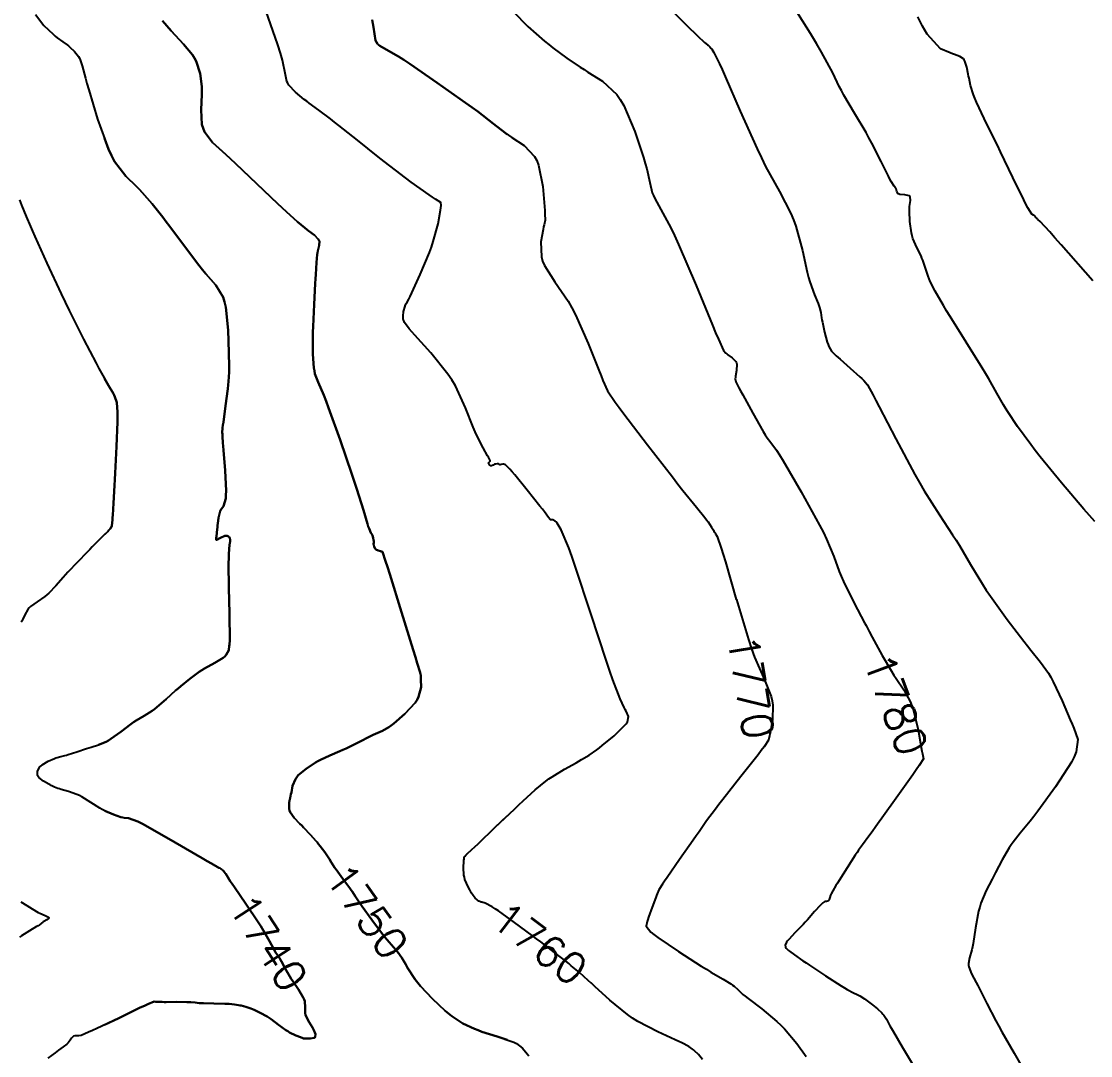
# Model space of a CAD drawing. Header units: metres. Extents: x 837477 to 838477, y 1189014 to 1191014.
# Drawn here: x 837814.6 to 837947.4, y 1189636.1 to 1189764.5 of the extents above; entities that cross this region are included whole.
import ezdxf

# ---------------------------------------------------------------- set-up
doc = ezdxf.new("R2010")
doc.units = ezdxf.units.M
doc.header["$LTSCALE"] = 0.3
doc.layers.add('COTAS 10', color=1, linetype='Continuous')
doc.styles.get("Standard").update_dxf_attribs({"font": 'simplex.shx'})

msp = doc.modelspace()

# ---------------------------------------------------------------- linework, layer by layer
at = {"layer": 'COTAS 10'}
for points, elevation in [([(837947.928, 1189702.378), (837947.265, 1189703.122), (837946.571, 1189703.914), (837943.801, 1189707.177), (837941.149, 1189710.429), (837940.53, 1189711.214), (837939.96, 1189711.95), (837938.319, 1189714.191), (837937.127, 1189715.99), (837936.841, 1189716.446), (837936.574, 1189716.885), (837935.77, 1189718.319), (837934.772, 1189720.091), (837934.383, 1189720.742), (837933.944, 1189721.464), (837931.953, 1189724.651), (837929.956, 1189727.835), (837929.514, 1189728.555), (837929.12, 1189729.205), (837928.095, 1189730.967), (837927.475, 1189732.204), (837927.335, 1189732.522), (837927.21, 1189732.83), (837926.874, 1189733.857), (837926.562, 1189734.829), (837926.453, 1189735.103), (837926.332, 1189735.38), (837925.813, 1189736.395), (837925.323, 1189737.515), (837925.222, 1189737.858), (837925.136, 1189738.214), (837924.946, 1189739.62), (837924.901, 1189740.933), (837924.906, 1189741.231), (837924.917, 1189741.501), (837925.019, 1189742.239), (837925, 1189742.681), (837924.935, 1189742.764), (837924.845, 1189742.831), (837924.304, 1189742.928), (837923.721, 1189742.988), (837923.604, 1189743.031), (837923.507, 1189743.084), (837923.315, 1189743.37), (837923.226, 1189743.691), (837923.194, 1189743.766), (837923.157, 1189743.835), (837922.996, 1189744.034), (837922.636, 1189744.602), (837922.474, 1189744.902), (837922.285, 1189745.265), (837921.38, 1189747.095), (837920.218, 1189749.371), (837919.868, 1189750.015), (837919.505, 1189750.665), (837918.09, 1189753.065), (837916.762, 1189755.32), (837916.453, 1189755.879), (837916.17, 1189756.409), (837915.362, 1189758.09), (837913.986, 1189760.651), (837913.345, 1189761.737), (837912.591, 1189762.986), (837908.932, 1189768.858)], 1800), ([(837874.923, 1189709.225), (837874.712, 1189709.428), (837874.486, 1189709.494), (837874.429, 1189709.501), (837874.374, 1189709.504), (837874.197, 1189709.477), (837874.061, 1189709.442), (837874.032, 1189709.44), (837874.008, 1189709.441), (837873.953, 1189709.475), (837873.892, 1189709.52), (837873.864, 1189709.529), (837873.831, 1189709.536), (837873.672, 1189709.551), (837873.479, 1189709.528), (837873.426, 1189709.512), (837873.372, 1189709.492), (837873.176, 1189709.385), (837872.989, 1189709.311), (837872.94, 1189709.311), (837872.893, 1189709.321), (837872.733, 1189709.43), (837872.635, 1189709.586), (837872.627, 1189709.624), (837872.626, 1189709.66), (837872.693, 1189709.773), (837872.786, 1189709.861), (837872.803, 1189709.882), (837872.816, 1189709.9), (837872.828, 1189709.954), (837872.683, 1189710.22), (837872.596, 1189710.373), (837872.489, 1189710.559), (837871.933, 1189711.519), (837871.183, 1189713.005), (837870.953, 1189713.524), (837870.713, 1189714.089), (837869.77, 1189716.515), (837868.492, 1189719.222), (837868.042, 1189719.964), (837867.55, 1189720.703), (837865.427, 1189723.343), (837863.469, 1189725.509), (837863.082, 1189725.949), (837862.761, 1189726.32), (837862.162, 1189727.083), (837862.038, 1189727.41), (837862.016, 1189727.506), (837862.001, 1189727.604), (837861.993, 1189727.978), (837862.042, 1189728.369), (837862.063, 1189728.478), (837862.087, 1189728.587), (837862.198, 1189728.984), (837862.312, 1189729.298), (837862.337, 1189729.355), (837862.359, 1189729.4), (837862.416, 1189729.452), (837862.703, 1189729.986), (837862.87, 1189730.334), (837863.076, 1189730.769), (837864.135, 1189733.064), (837865.269, 1189735.77), (837865.522, 1189736.466), (837865.747, 1189737.137), (837866.341, 1189739.365), (837866.646, 1189741.033), (837866.691, 1189741.351), (837866.718, 1189741.607), (837866.669, 1189742.011), (837866.011, 1189742.396), (837865.654, 1189742.64), (837865.22, 1189742.943), (837863.023, 1189744.532), (837860.357, 1189746.529), (837859.629, 1189747.09), (837858.905, 1189747.653), (837856.325, 1189749.717), (837854.036, 1189751.558), (837853.496, 1189751.982), (837852.996, 1189752.369), (837851.528, 1189753.457), (837850.353, 1189754.313), (837850.039, 1189754.554), (837849.729, 1189754.797), (837848.648, 1189755.686), (837847.818, 1189756.564), (837847.666, 1189756.799), (837847.549, 1189757.031), (837847.406, 1189757.837), (837847.034, 1189759.664), (837846.771, 1189760.538), (837846.439, 1189761.573), (837844.663, 1189766.64)], 1760), ([(837874.923, 1189653.274), (837873.843, 1189654.044), (837873.422, 1189654.325), (837873.058, 1189654.558), (837872.206, 1189655.004), (837871.784, 1189655.128), (837871.691, 1189655.159), (837871.608, 1189655.188), (837871.392, 1189655.281), (837871.234, 1189655.385), (837871.188, 1189655.421), (837871.14, 1189655.461), (837870.955, 1189655.631), (837870.702, 1189655.964), (837870.611, 1189656.107), (837870.51, 1189656.271), (837870.29, 1189656.66), (837870.07, 1189657.047), (837869.679, 1189657.971), (837869.609, 1189658.23), (837869.556, 1189658.489), (837869.505, 1189659.434), (837869.553, 1189660.209), (837869.563, 1189660.36), (837869.572, 1189660.485), (837869.59, 1189660.709), (837869.619, 1189660.769), (837869.634, 1189660.791), (837869.652, 1189660.814), (837869.743, 1189660.917), (837869.847, 1189661.022), (837869.873, 1189661.046), (837869.897, 1189661.07), (837869.976, 1189661.138), (837870.553, 1189661.68), (837870.891, 1189662.001), (837871.307, 1189662.397), (837873.455, 1189664.444), (837875.832, 1189666.698), (837876.391, 1189667.223), (837876.909, 1189667.706), (837878.422, 1189669.096), (837879.731, 1189670.163), (837880.119, 1189670.443), (837880.518, 1189670.716), (837882.054, 1189671.645), (837883.501, 1189672.452), (837883.845, 1189672.648), (837884.164, 1189672.832), (837885.109, 1189673.396), (837886.06, 1189674.061), (837886.383, 1189674.307), (837886.731, 1189674.582), (837888.2, 1189675.799), (837889.471, 1189677.016), (837889.694, 1189677.29), (837889.861, 1189677.536), (837889.999, 1189678.199), (837889.703, 1189678.829), (837889.598, 1189679.055), (837889.481, 1189679.303), (837888.975, 1189680.387), (837888.067, 1189682.759), (837887.698, 1189683.82), (837887.278, 1189685.056), (837885.336, 1189690.978), (837883.388, 1189696.867), (837882.964, 1189698.082), (837882.59, 1189699.116), (837881.655, 1189701.348), (837881.122, 1189702.182), (837881.002, 1189702.335), (837880.892, 1189702.454), (837880.595, 1189702.6), (837880.38, 1189702.596), (837880.323, 1189702.621), (837880.267, 1189702.657), (837880.076, 1189702.877), (837879.558, 1189703.577), (837879.296, 1189703.914), (837878.984, 1189704.314), (837877.43, 1189706.279), (837875.866, 1189708.204), (837875.546, 1189708.58), (837875.276, 1189708.887), (837874.712, 1189709.428), (837874.486, 1189709.494), (837874.429, 1189709.501), (837874.374, 1189709.504), (837874.197, 1189709.477), (837874.061, 1189709.442), (837874.032, 1189709.44), (837874.008, 1189709.441), (837873.953, 1189709.475), (837873.892, 1189709.52), (837873.864, 1189709.529), (837873.831, 1189709.536), (837873.672, 1189709.551), (837873.479, 1189709.528), (837873.426, 1189709.512), (837873.372, 1189709.492), (837873.176, 1189709.385), (837872.989, 1189709.311), (837872.94, 1189709.311), (837872.893, 1189709.321), (837872.733, 1189709.43), (837872.635, 1189709.586), (837872.627, 1189709.624), (837872.626, 1189709.66), (837872.693, 1189709.773), (837872.786, 1189709.861), (837872.803, 1189709.882), (837872.816, 1189709.9), (837872.828, 1189709.954), (837872.683, 1189710.22), (837872.596, 1189710.373), (837872.489, 1189710.559), (837871.933, 1189711.519), (837871.183, 1189713.005), (837870.953, 1189713.524), (837870.713, 1189714.089), (837869.77, 1189716.515), (837868.492, 1189719.222), (837868.042, 1189719.964), (837867.55, 1189720.703), (837865.427, 1189723.343), (837863.469, 1189725.509), (837863.082, 1189725.949), (837862.761, 1189726.32), (837862.162, 1189727.083), (837862.038, 1189727.41), (837862.016, 1189727.506), (837862.001, 1189727.604), (837861.993, 1189727.978), (837862.042, 1189728.369), (837862.063, 1189728.478), (837862.087, 1189728.587), (837862.198, 1189728.984), (837862.312, 1189729.298), (837862.337, 1189729.355), (837862.359, 1189729.4), (837862.416, 1189729.452), (837862.703, 1189729.986), (837862.87, 1189730.334), (837863.076, 1189730.769), (837864.135, 1189733.064), (837865.269, 1189735.77), (837865.522, 1189736.466), (837865.747, 1189737.137), (837866.341, 1189739.365), (837866.646, 1189741.033), (837866.691, 1189741.351), (837866.718, 1189741.607), (837866.669, 1189742.011), (837866.011, 1189742.396), (837865.654, 1189742.64), (837865.22, 1189742.943), (837863.023, 1189744.532), (837860.357, 1189746.529), (837859.629, 1189747.09), (837858.905, 1189747.653), (837856.325, 1189749.717), (837854.036, 1189751.558), (837853.496, 1189751.982), (837852.996, 1189752.369), (837851.528, 1189753.457), (837850.353, 1189754.313), (837850.039, 1189754.554), (837849.729, 1189754.797), (837848.648, 1189755.686), (837847.818, 1189756.564), (837847.666, 1189756.799), (837847.549, 1189757.031), (837847.406, 1189757.837), (837847.034, 1189759.664), (837846.771, 1189760.538), (837846.439, 1189761.573), (837844.663, 1189766.64)], 1760), ([(837816.347, 1189765.341), (837817.373, 1189763.974), (837818.529, 1189762.89), (837818.795, 1189762.655), (837819.038, 1189762.448), (837819.724, 1189761.932), (837820.271, 1189761.549), (837820.428, 1189761.425), (837820.586, 1189761.294), (837821.173, 1189760.754), (837821.687, 1189760.117), (837821.799, 1189759.924), (837821.897, 1189759.724), (837822.141, 1189758.943), (837822.53, 1189757.43), (837822.72, 1189756.768), (837822.946, 1189756.001), (837824.06, 1189752.355), (837825.414, 1189748.629), (837825.791, 1189747.812), (837826.169, 1189747.088), (837827.545, 1189745.249), (837828.888, 1189743.977), (837829.245, 1189743.61), (837829.597, 1189743.237), (837830.814, 1189741.838), (837832.147, 1189740.155), (837832.571, 1189739.602), (837833.018, 1189739.013), (837834.833, 1189736.572), (837836.632, 1189734.198), (837837.069, 1189733.651), (837837.48, 1189733.152), (837838.746, 1189731.746), (837839.647, 1189730.223), (837839.828, 1189729.65), (837839.979, 1189729.011), (837840.276, 1189726.155), (837840.357, 1189723.355), (837840.372, 1189722.751), (837840.383, 1189722.22), (837840.394, 1189720.922), (837840.319, 1189719.786), (837840.275, 1189719.357), (837840.222, 1189718.879), (837839.945, 1189716.741), (837839.675, 1189714.735), (837839.625, 1189714.34), (837839.586, 1189714.015), (837839.536, 1189713.421), (837839.552, 1189713.264), (837839.556, 1189713.215), (837839.558, 1189713.163), (837839.564, 1189712.953), (837839.615, 1189712.169), (837839.646, 1189711.755), (837839.685, 1189711.256), (837839.886, 1189708.742), (837840.011, 1189706.194), (837840, 1189705.673), (837839.971, 1189705.233), (837839.703, 1189704.311), (837839.366, 1189703.845), (837839.293, 1189703.693), (837839.229, 1189703.531), (837839.071, 1189702.859), (837838.977, 1189702.131), (837838.953, 1189701.933), (837838.93, 1189701.736), (837838.857, 1189701.036), (837838.803, 1189700.48), (837838.792, 1189700.374), (837838.784, 1189700.288), (837838.77, 1189700.148), (837838.771, 1189700.139), (837838.771, 1189700.136), (837838.772, 1189700.132), (837838.777, 1189700.116), (837838.791, 1189700.105), (837838.797, 1189700.104), (837838.805, 1189700.104), (837838.842, 1189700.115), (837838.958, 1189700.172), (837839.015, 1189700.201), (837839.082, 1189700.235), (837839.418, 1189700.409), (837839.78, 1189700.569), (837839.864, 1189700.595), (837839.942, 1189700.613), (837840.168, 1189700.613), (837840.328, 1189700.539), (837840.365, 1189700.511), (837840.398, 1189700.48), (837840.489, 1189700.339), (837840.521, 1189700.113), (837840.517, 1189700.027), (837840.507, 1189699.931), (837840.425, 1189699.503), (837840.344, 1189698.376), (837840.335, 1189697.839), (837840.332, 1189697.206), (837840.369, 1189694.11), (837840.432, 1189691.008), (837840.446, 1189690.371), (837840.457, 1189689.83), (837840.486, 1189688.678), (837840.495, 1189688.19), (837840.494, 1189688.068), (837840.492, 1189687.951), (837840.474, 1189687.577), (837840.439, 1189687.193), (837840.426, 1189687.07), (837840.412, 1189686.94), (837840.351, 1189686.413), (837840.042, 1189685.823), (837839.872, 1189685.653), (837839.665, 1189685.482), (837838.61, 1189684.84), (837837.347, 1189684.138), (837837.009, 1189683.929), (837836.676, 1189683.712), (837835.514, 1189682.875), (837834.374, 1189681.949), (837834.054, 1189681.677), (837833.733, 1189681.398), (837832.56, 1189680.334), (837831.424, 1189679.346), (837831.126, 1189679.114), (837830.835, 1189678.901), (837829.845, 1189678.284), (837828.827, 1189677.677), (837828.519, 1189677.47), (837828.199, 1189677.247), (837826.948, 1189676.301), (837825.716, 1189675.408), (837825.408, 1189675.218), (837825.115, 1189675.052), (837824.174, 1189674.661)], 1740), ([(837875.69, 1189765.691), (837877.482, 1189763.836), (837879.558, 1189762.04), (837880.093, 1189761.602), (837880.611, 1189761.19), (837882.336, 1189759.916), (837883.999, 1189758.804), (837884.478, 1189758.494), (837884.964, 1189758.183), (837886.785, 1189757.051), (837888.539, 1189755.402), (837888.984, 1189754.765), (837889.41, 1189754.05), (837890.801, 1189750.816), (837891.858, 1189747.565), (837892.074, 1189746.839), (837892.257, 1189746.189), (837892.638, 1189744.469), (837892.952, 1189743.209), (837893.091, 1189742.849), (837893.254, 1189742.485), (837894.032, 1189741.127), (837895.264, 1189738.832), (837895.712, 1189737.877), (837896.208, 1189736.782), (837898.386, 1189731.674), (837900.421, 1189726.778), (837900.826, 1189725.818), (837901.163, 1189725.029), (837901.808, 1189723.609), (837902.091, 1189723.29), (837902.2, 1189723.195), (837902.321, 1189723.098), (837902.869, 1189722.726), (837903.339, 1189722.248), (837903.412, 1189722.084), (837903.46, 1189721.907), (837903.424, 1189721.153), (837903.288, 1189720.424), (837903.272, 1189720.262), (837903.266, 1189720.118), (837903.323, 1189719.742), (837903.722, 1189718.983), (837903.93, 1189718.597), (837904.182, 1189718.135), (837905.445, 1189715.831), (837906.728, 1189713.573), (837906.991, 1189713.139), (837907.214, 1189712.789), (837907.688, 1189712.217), (837908.395, 1189711.26), (837908.765, 1189710.667), (837909.211, 1189709.931), (837911.449, 1189706.09), (837913.731, 1189701.952), (837914.204, 1189701.03), (837914.608, 1189700.204), (837915.496, 1189698.029), (837916.152, 1189696.206), (837916.41, 1189695.603), (837916.701, 1189694.958), (837918.029, 1189692.27), (837919.311, 1189689.833), (837919.503, 1189689.467), (837919.886, 1189688.749), (837920.259, 1189688.055), (837921.517, 1189685.759), (837922.649, 1189683.81), (837922.942, 1189683.336), (837923.227, 1189682.89), (837924.183, 1189681.517), (837925.003, 1189680.03), (837925.202, 1189679.513), (837925.389, 1189678.95), (837925.963, 1189676.534), (837926.365, 1189674.331), (837926.444, 1189673.902), (837926.509, 1189673.551), (837926.623, 1189672.938), (837926.09, 1189672.084), (837925.746, 1189671.581), (837925.317, 1189670.964), (837923.059, 1189667.774), (837920.736, 1189664.532), (837920.266, 1189663.881), (837919.871, 1189663.338), (837919.069, 1189662.27), (837918.587, 1189661.608), (837918.393, 1189661.321), (837918.173, 1189660.989), (837917.158, 1189659.415), (837916.162, 1189657.839), (837915.953, 1189657.506), (837915.773, 1189657.217), (837915.365, 1189656.547), (837915.174, 1189656.187), (837915.132, 1189656.094), (837915.093, 1189656.003), (837914.993, 1189655.698), (837914.909, 1189655.458), (837914.882, 1189655.407), (837914.853, 1189655.365), (837914.735, 1189655.269), (837914.605, 1189655.234), (837914.569, 1189655.229), (837914.534, 1189655.226), (837914.405, 1189655.234), (837914.13, 1189655.053), (837914.002, 1189654.931), (837913.851, 1189654.778), (837913.12, 1189653.966), (837912.218, 1189652.949), (837911.959, 1189652.668), (837911.697, 1189652.386), (837910.72, 1189651.369), (837909.917, 1189650.51), (837909.765, 1189650.328), (837909.643, 1189650.171), (837909.458, 1189649.806), (837909.483, 1189649.621), (837909.495, 1189649.578), (837909.508, 1189649.538), (837909.572, 1189649.42), (837909.779, 1189649.236), (837909.883, 1189649.154), (837910.006, 1189649.058), (837910.618, 1189648.599), (837911.663, 1189647.868), (837912.059, 1189647.6), (837912.502, 1189647.304), (837914.487, 1189646), (837916.409, 1189644.772), (837916.813, 1189644.524), (837917.161, 1189644.317), (837917.951, 1189643.899), (837918.422, 1189643.685), (837918.568, 1189643.606), (837918.721, 1189643.517), (837919.331, 1189643.125), (837919.976, 1189642.662), (837920.152, 1189642.53), (837920.326, 1189642.396), (837920.945, 1189641.896), (837921.482, 1189641.389), (837921.605, 1189641.25), (837921.717, 1189641.112), (837922.03, 1189640.621), (837922.478, 1189639.796), (837922.676, 1189639.448), (837922.905, 1189639.048), (837923.998, 1189637.171), (837925.718, 1189634.289)], 1780), ([(837895.33, 1189765.877), (837897.659, 1189763.563), (837898.141, 1189763.091), (837898.552, 1189762.693), (837899.447, 1189761.865), (837899.813, 1189761.569), (837899.89, 1189761.506), (837899.958, 1189761.451), (837900.114, 1189761.32), (837900.246, 1189761.164), (837900.297, 1189761.093), (837900.354, 1189761.01), (837900.615, 1189760.61), (837901.296, 1189759.206), (837901.618, 1189758.49), (837901.998, 1189757.632), (837903.852, 1189753.351), (837905.962, 1189748.649), (837906.503, 1189747.526), (837907.025, 1189746.481), (837908.756, 1189743.351), (837910.17, 1189740.635), (837910.493, 1189739.851), (837910.785, 1189739.053), (837911.593, 1189736.054), (837912.196, 1189733.327), (837912.359, 1189732.701), (837912.52, 1189732.13), (837913.088, 1189730.532), (837913.548, 1189729.446), (837913.64, 1189729.197), (837913.718, 1189728.972), (837913.874, 1189728.346), (837913.983, 1189727.677), (837914.032, 1189727.425), (837914.088, 1189727.143), (837914.359, 1189725.881), (837914.687, 1189724.638), (837914.78, 1189724.367), (837914.874, 1189724.128), (837915.221, 1189723.533), (837915.79, 1189722.978), (837916.023, 1189722.765), (837916.29, 1189722.526), (837917.531, 1189721.447), (837918.748, 1189720.367), (837919.001, 1189720.127), (837919.218, 1189719.913), (837919.695, 1189719.356), (837920.379, 1189718.089), (837920.726, 1189717.428), (837921.141, 1189716.632), (837923.209, 1189712.638), (837925.568, 1189708.229), (837926.167, 1189707.171), (837926.742, 1189706.184), (837928.623, 1189703.209), (837930.263, 1189700.736), (837930.687, 1189700.066), (837931.097, 1189699.402), (837932.468, 1189697.054), (837933.953, 1189694.602), (837934.435, 1189693.872), (837934.947, 1189693.119), (837937.054, 1189690.216), (837939.092, 1189687.553), (837939.562, 1189686.952), (837939.99, 1189686.41), (837941.192, 1189684.945), (837942.172, 1189683.551), (837942.459, 1189683.055), (837942.753, 1189682.511), (837943.873, 1189680.145), (837944.88, 1189677.78), (837945.103, 1189677.236), (837945.302, 1189676.739), (837945.819, 1189675.345), (837945.612, 1189673.785), (837945.356, 1189673.184), (837945.012, 1189672.509), (837943.052, 1189669.459), (837940.842, 1189666.428), (837940.343, 1189665.764), (837939.891, 1189665.177), (837938.665, 1189663.692), (837937.767, 1189662.585), (837937.523, 1189662.236), (837937.281, 1189661.87), (837936.421, 1189660.394), (837935.598, 1189658.837), (837935.379, 1189658.419), (837935.163, 1189658.007), (837934.414, 1189656.568), (837933.772, 1189655.006), (837933.623, 1189654.518), (837933.486, 1189654.004), (837933.096, 1189651.946), (837932.796, 1189650.028), (837932.716, 1189649.603), (837932.636, 1189649.225), (837932.359, 1189648.24), (837932.235, 1189647.521), (837932.252, 1189647.309), (837932.291, 1189647.092), (837932.617, 1189646.262), (837933.192, 1189645.171), (837933.387, 1189644.789), (837933.599, 1189644.372), (837934.494, 1189642.579), (837935.621, 1189640.402), (837935.979, 1189639.744), (837936.357, 1189639.061), (837937.884, 1189636.396), (837939.785, 1189633.145)], 1790), ([(837832.113, 1189764.559), (837832.662, 1189763.914), (837833.176, 1189763.325), (837834.732, 1189761.661), (837835.854, 1189760.312), (837836.094, 1189759.922), (837836.302, 1189759.524), (837836.796, 1189758.027), (837836.993, 1189756.393), (837837.014, 1189755.909), (837837.02, 1189755.412), (837836.919, 1189753.502), (837837.018, 1189751.664), (837837.149, 1189751.212), (837837.327, 1189750.785), (837838.343, 1189749.445), (837839.981, 1189747.941), (837840.549, 1189747.41), (837841.168, 1189746.829), (837843.815, 1189744.318), (837846.401, 1189741.872), (837846.98, 1189741.331), (837847.5, 1189740.851), (837848.882, 1189739.61), (837849.809, 1189738.835), (837850.042, 1189738.648), (837850.265, 1189738.473), (837850.983, 1189737.939), (837851.47, 1189737.463), (837851.547, 1189737.324), (837851.6, 1189737.183), (837851.58, 1189736.647), (837851.416, 1189735.985), (837851.377, 1189735.763), (837851.342, 1189735.525), (837851.239, 1189734.528), (837851.143, 1189733.061), (837851.111, 1189732.527), (837851.078, 1189731.937), (837850.94, 1189729.345), (837850.825, 1189726.6), (837850.806, 1189725.914), (837850.793, 1189725.259), (837850.791, 1189723.162), (837850.913, 1189721.478), (837850.978, 1189721.085), (837851.056, 1189720.723), (837851.448, 1189719.678), (837852.16, 1189718.069), (837852.439, 1189717.352), (837852.754, 1189716.517), (837854.19, 1189712.517), (837855.647, 1189708.28), (837855.975, 1189707.294), (837856.271, 1189706.389), (837857.071, 1189703.8), (837857.57, 1189702.116), (837857.677, 1189701.782), (837857.77, 1189701.506), (837857.995, 1189700.985), (837858.121, 1189700.802), (837858.152, 1189700.738), (837858.182, 1189700.668), (837858.278, 1189700.367), (837858.341, 1189700.069), (837858.35, 1189700), (837858.355, 1189699.938), (837858.346, 1189699.763), (837858.334, 1189699.604), (837858.338, 1189699.551), (837858.345, 1189699.494), (837858.398, 1189699.258), (837858.521, 1189699.027), (837858.572, 1189698.974), (837858.631, 1189698.926), (837858.908, 1189698.79), (837859.176, 1189698.706), (837859.231, 1189698.69), (837859.276, 1189698.678), (837859.369, 1189698.662), (837859.403, 1189698.662), (837859.412, 1189698.66), (837859.421, 1189698.657), (837859.453, 1189698.638), (837859.831, 1189697.475), (837860.059, 1189696.75), (837860.34, 1189695.85), (837861.798, 1189691.148), (837863.251, 1189686.443), (837863.529, 1189685.541), (837863.753, 1189684.814), (837864.11, 1189683.637), (837864.119, 1189683.591), (837864.122, 1189683.577), (837864.127, 1189683.562), (837864.148, 1189683.504), (837864.171, 1189683.445), (837864.181, 1189683.415), (837864.196, 1189683.366), (837864.208, 1189683.102), (837864.211, 1189682.952), (837864.214, 1189682.768), (837864.225, 1189681.826), (837863.926, 1189680.614), (837863.734, 1189680.259), (837863.494, 1189679.897), (837862.234, 1189678.522), (837860.849, 1189677.329), (837860.531, 1189677.081), (837860.24, 1189676.869), (837859.427, 1189676.402), (837858.593, 1189676.045), (837858.29, 1189675.903), (837857.955, 1189675.743), (837856.483, 1189675.005), (837854.91, 1189674.225), (837854.512, 1189674.038), (837854.13, 1189673.863), (837852.883, 1189673.333), (837851.737, 1189672.811), (837851.419, 1189672.64), (837851.101, 1189672.459), (837849.946, 1189671.71), (837848.986, 1189670.884), (837848.789, 1189670.655), (837848.624, 1189670.424), (837848.277, 1189669.588), (837848.121, 1189668.757), (837848.075, 1189668.53), (837848.028, 1189668.305), (837847.851, 1189667.501), (837847.834, 1189666.727), (837847.888, 1189666.52), (837847.968, 1189666.317), (837848.471, 1189665.606), (837849.187, 1189664.862), (837849.402, 1189664.637), (837849.623, 1189664.403), (837850.484, 1189663.489), (837851.146, 1189662.751), (837851.308, 1189662.57), (837851.508, 1189662.334), (837851.695, 1189662.105), (837852.265, 1189661.342), (837852.683, 1189660.721), (837852.774, 1189660.582), (837852.853, 1189660.456), (837853.051, 1189660.121), (837853.353, 1189659.656), (837853.498, 1189659.449), (837853.67, 1189659.208), (837854.516, 1189658.054), (837855.37, 1189656.886), (837855.547, 1189656.636), (837855.699, 1189656.418), (837856.033, 1189655.897), (837856.455, 1189655.251), (837856.663, 1189654.955), (837856.909, 1189654.608), (837858.123, 1189652.928), (837859.429, 1189651.186), (837859.732, 1189650.8), (837860.01, 1189650.454), (837860.803, 1189649.553), (837861.457, 1189648.776), (837861.646, 1189648.509), (837861.839, 1189648.219), (837862.329, 1189647.392), (837862.567, 1189646.988), (837863.497, 1189645.556), (837863.818, 1189645.141), (837864.166, 1189644.717), (837865.652, 1189643.12), (837867.243, 1189641.652), (837867.658, 1189641.31), (837868.061, 1189640.996), (837869.423, 1189640.097), (837870.859, 1189639.412), (837871.308, 1189639.233), (837871.779, 1189639.059), (837873.669, 1189638.468), (837875.393, 1189637.902), (837875.76, 1189637.743), (837876.079, 1189637.584), (837876.834, 1189637.001), (837877.412, 1189636.309), (837877.62, 1189636.081)], 1750), ([(837874.923, 1189638.056), (837873.669, 1189638.468), (837871.779, 1189639.059), (837871.308, 1189639.233), (837870.859, 1189639.412), (837869.423, 1189640.097), (837868.061, 1189640.996), (837867.658, 1189641.31), (837867.243, 1189641.652), (837865.652, 1189643.12), (837864.166, 1189644.717), (837863.818, 1189645.141), (837863.497, 1189645.556), (837862.567, 1189646.988), (837862.329, 1189647.392), (837861.839, 1189648.219), (837861.646, 1189648.509), (837861.457, 1189648.776), (837860.803, 1189649.553), (837860.01, 1189650.454), (837859.732, 1189650.8), (837859.429, 1189651.186), (837858.123, 1189652.928), (837856.909, 1189654.608), (837856.663, 1189654.955), (837856.455, 1189655.251), (837856.033, 1189655.897), (837855.699, 1189656.418), (837855.547, 1189656.636), (837855.37, 1189656.886), (837854.516, 1189658.054), (837853.67, 1189659.208), (837853.498, 1189659.449), (837853.353, 1189659.656), (837853.051, 1189660.121), (837852.853, 1189660.456), (837852.774, 1189660.582), (837852.683, 1189660.721), (837852.265, 1189661.342), (837851.695, 1189662.105), (837851.508, 1189662.334), (837851.308, 1189662.57), (837851.146, 1189662.751), (837850.484, 1189663.489), (837849.623, 1189664.403), (837849.402, 1189664.637), (837849.187, 1189664.862), (837848.471, 1189665.606), (837847.968, 1189666.317), (837847.888, 1189666.52), (837847.834, 1189666.727), (837847.851, 1189667.501), (837848.028, 1189668.305), (837848.075, 1189668.53), (837848.121, 1189668.757), (837848.277, 1189669.588), (837848.624, 1189670.424), (837848.789, 1189670.655), (837848.986, 1189670.884), (837849.946, 1189671.71), (837851.101, 1189672.459), (837851.419, 1189672.64), (837851.737, 1189672.811), (837852.883, 1189673.333), (837854.13, 1189673.863), (837854.512, 1189674.038), (837854.91, 1189674.225), (837856.483, 1189675.005), (837857.955, 1189675.743), (837858.29, 1189675.903), (837858.593, 1189676.045), (837859.427, 1189676.402), (837860.24, 1189676.869), (837860.531, 1189677.081), (837860.849, 1189677.329), (837862.234, 1189678.522), (837863.494, 1189679.897), (837863.734, 1189680.259), (837863.926, 1189680.614), (837864.225, 1189681.826), (837864.214, 1189682.768), (837864.211, 1189682.952), (837864.208, 1189683.102), (837864.196, 1189683.366), (837864.181, 1189683.415), (837864.171, 1189683.445), (837864.148, 1189683.504), (837864.127, 1189683.562), (837864.122, 1189683.577), (837864.119, 1189683.591), (837864.11, 1189683.637), (837863.753, 1189684.814), (837863.529, 1189685.541), (837863.251, 1189686.443), (837861.798, 1189691.148), (837860.34, 1189695.85), (837860.059, 1189696.75), (837859.831, 1189697.475), (837859.453, 1189698.638), (837859.421, 1189698.657), (837859.412, 1189698.66), (837859.403, 1189698.662), (837859.369, 1189698.662), (837859.276, 1189698.678), (837859.231, 1189698.69), (837859.176, 1189698.706), (837858.908, 1189698.79), (837858.631, 1189698.926), (837858.572, 1189698.974), (837858.521, 1189699.027), (837858.398, 1189699.258), (837858.345, 1189699.494), (837858.338, 1189699.551), (837858.334, 1189699.604), (837858.346, 1189699.763), (837858.355, 1189699.938), (837858.35, 1189700), (837858.341, 1189700.069), (837858.278, 1189700.367), (837858.182, 1189700.668), (837858.152, 1189700.738), (837858.121, 1189700.802), (837857.995, 1189700.985), (837857.77, 1189701.506), (837857.677, 1189701.782), (837857.57, 1189702.116), (837857.071, 1189703.8), (837856.271, 1189706.389), (837855.975, 1189707.294), (837855.647, 1189708.28), (837854.19, 1189712.517), (837852.754, 1189716.517), (837852.439, 1189717.352), (837852.16, 1189718.069), (837851.448, 1189719.678), (837851.056, 1189720.723), (837850.978, 1189721.085), (837850.913, 1189721.478), (837850.791, 1189723.162), (837850.793, 1189725.259), (837850.806, 1189725.914), (837850.825, 1189726.6), (837850.94, 1189729.345), (837851.078, 1189731.937), (837851.111, 1189732.527), (837851.143, 1189733.061), (837851.239, 1189734.528), (837851.342, 1189735.525), (837851.377, 1189735.763), (837851.416, 1189735.985), (837851.58, 1189736.647), (837851.6, 1189737.183), (837851.547, 1189737.324), (837851.47, 1189737.463), (837850.983, 1189737.939), (837850.265, 1189738.473), (837850.042, 1189738.648), (837849.809, 1189738.835), (837848.882, 1189739.61), (837847.5, 1189740.851), (837846.98, 1189741.331), (837846.401, 1189741.872), (837843.815, 1189744.318), (837841.168, 1189746.829), (837840.549, 1189747.41), (837839.981, 1189747.941), (837838.343, 1189749.445), (837837.327, 1189750.785), (837837.149, 1189751.212), (837837.018, 1189751.664), (837836.919, 1189753.502), (837837.02, 1189755.412), (837837.014, 1189755.909), (837836.993, 1189756.393), (837836.796, 1189758.027), (837836.302, 1189759.524), (837836.094, 1189759.922), (837835.854, 1189760.312), (837834.732, 1189761.661), (837833.176, 1189763.325), (837832.662, 1189763.914), (837832.113, 1189764.559)], 1750), ([(837858.159, 1189764.663), (837858.309, 1189763.764), (837858.585, 1189762.102), (837858.826, 1189761.678), (837858.954, 1189761.56), (837859.108, 1189761.441), (837859.886, 1189761.007), (837861.439, 1189760.106), (837862.082, 1189759.692), (837862.818, 1189759.208), (837866.245, 1189756.866), (837869.765, 1189754.377), (837870.56, 1189753.8), (837871.277, 1189753.272), (837873.216, 1189751.77), (837874.669, 1189750.635), (837875.081, 1189750.338), (837875.495, 1189750.049), (837877.024, 1189749.068), (837878.327, 1189747.723), (837878.6, 1189747.205), (837878.833, 1189746.623), (837879.358, 1189743.997), (837879.567, 1189741.503), (837879.601, 1189741.006), (837879.626, 1189740.592), (837879.629, 1189739.794), (837879.512, 1189739.232), (837879.461, 1189738.967), (837879.401, 1189738.654), (837879.117, 1189737.13), (837879.178, 1189735.253), (837879.335, 1189734.718), (837879.554, 1189734.176), (837880.854, 1189732.162), (837882.523, 1189729.733), (837882.975, 1189728.929), (837883.422, 1189728.068), (837884.999, 1189724.484), (837886.307, 1189721.179), (837886.584, 1189720.494), (837886.824, 1189719.908), (837887.386, 1189718.62), (837888.342, 1189717.205), (837888.831, 1189716.539), (837889.417, 1189715.753), (837892.343, 1189711.923), (837895.444, 1189707.929), (837896.141, 1189707.04), (837896.767, 1189706.245), (837898.444, 1189704.157), (837899.474, 1189702.88), (837899.693, 1189702.596), (837899.883, 1189702.343), (837900.328, 1189701.679), (837900.538, 1189701.303), (837900.58, 1189701.232), (837900.614, 1189701.174), (837900.68, 1189701.08), (837900.742, 1189700.996), (837900.775, 1189700.943), (837900.814, 1189700.878), (837901.012, 1189700.538), (837901.524, 1189699.084), (837901.761, 1189698.317), (837902.039, 1189697.391), (837903.39, 1189692.729), (837903.399, 1189692.702), (837904.91, 1189687.731), (837905.296, 1189686.594), (837905.667, 1189685.563), (837906.879, 1189682.729), (837907.711, 1189680.671), (837907.843, 1189680.129), (837907.931, 1189679.599), (837907.892, 1189677.787), (837907.622, 1189676.344), (837907.564, 1189676.046), (837907.515, 1189675.793), (837907.399, 1189675.25), (837906.831, 1189674.402), (837906.497, 1189673.957), (837906.086, 1189673.421), (837903.96, 1189670.728), (837901.709, 1189667.884), (837901.218, 1189667.253), (837900.785, 1189666.69), (837899.7, 1189665.221), (837898.756, 1189663.865), (837898.411, 1189663.372), (837898.029, 1189662.829), (837896.352, 1189660.443), (837894.79, 1189658.211), (837894.482, 1189657.763), (837894.227, 1189657.39), (837893.757, 1189656.658), (837893.557, 1189656.177), (837893.473, 1189655.961), (837893.377, 1189655.709), (837892.926, 1189654.503), (837892.489, 1189653.266), (837892.402, 1189652.996), (837892.328, 1189652.756), (837892.183, 1189652.151), (837892.772, 1189651.423), (837893.161, 1189651.107), (837893.649, 1189650.74), (837896.227, 1189648.997), (837899.035, 1189647.212), (837899.667, 1189646.817), (837900.236, 1189646.467), (837901.766, 1189645.56), (837902.724, 1189644.985), (837902.932, 1189644.843), (837903.116, 1189644.709), (837903.576, 1189644.285), (837904.213, 1189643.691), (837904.508, 1189643.45), (837904.856, 1189643.175), (837906.541, 1189641.903), (837908.443, 1189640.337), (837908.927, 1189639.877), (837909.392, 1189639.406), (837910.916, 1189637.607), (837912.076, 1189635.96)], 1770), ([(837874.923, 1189750.452), (837874.669, 1189750.635), (837873.216, 1189751.77), (837871.277, 1189753.272), (837870.56, 1189753.8), (837869.765, 1189754.377), (837866.245, 1189756.866), (837862.818, 1189759.208), (837862.082, 1189759.692), (837861.439, 1189760.106), (837859.886, 1189761.007), (837859.108, 1189761.441), (837858.954, 1189761.56), (837858.826, 1189761.678), (837858.585, 1189762.102), (837858.309, 1189763.764), (837858.159, 1189764.663)], 1770), ([(837947.658, 1189732.258), (837943.731, 1189736.744), (837942.956, 1189737.624), (837942.316, 1189738.347), (837941.132, 1189739.648), (837940.862, 1189739.899), (837940.799, 1189739.96), (837940.742, 1189740.018), (837940.574, 1189740.194), (837940.421, 1189740.343), (837940.372, 1189740.384), (837940.319, 1189740.423), (837940.106, 1189740.564), (837939.601, 1189741.342), (837939.365, 1189741.784), (837939.088, 1189742.324), (837937.739, 1189745.094), (837936.209, 1189748.293), (837935.818, 1189749.103), (837935.44, 1189749.882), (837934.191, 1189752.422), (837933.224, 1189754.469), (837933.024, 1189754.937), (837932.853, 1189755.362), (837932.482, 1189756.539), (837932.302, 1189757.434), (837932.252, 1189757.68), (837932.202, 1189757.927), (837932.02, 1189758.812), (837931.777, 1189759.551), (837931.688, 1189759.704), (837931.59, 1189759.836), (837931.157, 1189760.125), (837930.485, 1189760.356), (837930.237, 1189760.45), (837929.961, 1189760.558), (837928.74, 1189761.054), (837927.082, 1189762.905), (837926.531, 1189763.867), (837925.94, 1189765.022)], 1810), ([(837824.923, 1189666.477), (837824.941, 1189666.468), (837826.018, 1189666.001), (837826.955, 1189665.703), (837827.169, 1189665.651), (837827.365, 1189665.612), (837827.908, 1189665.58), (837829.049, 1189665.151), (837829.621, 1189664.861), (837830.303, 1189664.497), (837833.693, 1189662.566), (837837.03, 1189660.612), (837837.679, 1189660.235), (837838.209, 1189659.928), (837839.131, 1189659.408), (837839.273, 1189659.34), (837839.311, 1189659.318), (837839.335, 1189659.304), (837839.349, 1189659.294), (837839.483, 1189659.195), (837839.609, 1189659.082), (837839.675, 1189659.016), (837839.787, 1189658.889), (837839.899, 1189658.741), (837839.932, 1189658.693), (837839.965, 1189658.643), (837840.09, 1189658.44), (837840.535, 1189657.766), (837840.769, 1189657.419), (837841.051, 1189657.003), (837842.474, 1189654.923), (837843.982, 1189652.672), (837844.318, 1189652.149), (837844.62, 1189651.67), (837845.415, 1189650.299), (837845.911, 1189649.37), (837846.024, 1189649.168), (837846.126, 1189648.991), (837846.405, 1189648.552), (837846.677, 1189648.13), (837846.775, 1189647.964), (837846.883, 1189647.776), (837847.353, 1189646.919), (837847.932, 1189645.911), (837848.109, 1189645.628), (837848.292, 1189645.344), (837849.013, 1189644.304), (837849.607, 1189643.321), (837849.013, 1189644.304), (837848.292, 1189645.344), (837848.109, 1189645.628), (837847.932, 1189645.911), (837847.353, 1189646.919), (837846.883, 1189647.776), (837846.775, 1189647.964), (837846.677, 1189648.13), (837846.405, 1189648.552), (837846.126, 1189648.991), (837846.024, 1189649.168), (837845.911, 1189649.37), (837845.415, 1189650.299), (837844.62, 1189651.67), (837844.318, 1189652.149), (837843.982, 1189652.672), (837842.474, 1189654.923), (837841.051, 1189657.003), (837840.769, 1189657.419), (837840.535, 1189657.766), (837840.09, 1189658.44), (837839.965, 1189658.643), (837839.932, 1189658.693), (837839.899, 1189658.741), (837839.787, 1189658.889), (837839.675, 1189659.016), (837839.609, 1189659.082), (837839.483, 1189659.195), (837839.349, 1189659.294), (837839.335, 1189659.304), (837839.311, 1189659.318), (837839.273, 1189659.34), (837839.131, 1189659.408), (837838.209, 1189659.928), (837837.679, 1189660.235), (837837.03, 1189660.612), (837833.693, 1189662.566), (837830.303, 1189664.497), (837829.621, 1189664.861), (837829.049, 1189665.151), (837827.908, 1189665.58), (837827.365, 1189665.612), (837827.169, 1189665.651), (837826.955, 1189665.703), (837826.018, 1189666.001), (837824.941, 1189666.468), (837824.638, 1189666.626), (837824.333, 1189666.796), (837823.213, 1189667.517), (837822.095, 1189668.217), (837821.791, 1189668.374), (837821.489, 1189668.516), (837820.418, 1189668.894), (837819.509, 1189669.142), (837819.31, 1189669.201), (837819.133, 1189669.256), (837818.682, 1189669.419), (837818.289, 1189669.612), (837818.148, 1189669.685), (837817.994, 1189669.768), (837817.323, 1189670.141), (837816.746, 1189670.596), (837816.651, 1189670.731), (837816.583, 1189670.871), (837816.574, 1189671.405), (837816.887, 1189671.937), (837817.023, 1189672.074), (837817.181, 1189672.207), (837817.927, 1189672.651), (837818.702, 1189672.991), (837818.877, 1189673.059), (837819.036, 1189673.115), (837819.466, 1189673.223), (837819.97, 1189673.334), (837820.175, 1189673.393), (837820.408, 1189673.463), (837821.484, 1189673.817), (837822.664, 1189674.209), (837822.961, 1189674.304), (837823.247, 1189674.392), (837824.174, 1189674.661), (837825.115, 1189675.052), (837825.408, 1189675.218), (837825.716, 1189675.408), (837826.948, 1189676.301), (837828.199, 1189677.247), (837828.519, 1189677.47), (837828.827, 1189677.677), (837829.845, 1189678.284), (837830.835, 1189678.901), (837831.126, 1189679.114), (837831.424, 1189679.346), (837832.56, 1189680.334), (837833.733, 1189681.398), (837834.054, 1189681.677), (837834.374, 1189681.949), (837835.514, 1189682.875), (837836.676, 1189683.712), (837837.009, 1189683.929), (837837.347, 1189684.138), (837838.61, 1189684.84), (837839.665, 1189685.482), (837839.872, 1189685.653), (837840.042, 1189685.823), (837840.351, 1189686.413), (837840.412, 1189686.94), (837840.426, 1189687.07), (837840.439, 1189687.193), (837840.474, 1189687.577), (837840.492, 1189687.951), (837840.494, 1189688.068), (837840.495, 1189688.19), (837840.486, 1189688.678), (837840.457, 1189689.83), (837840.446, 1189690.371), (837840.432, 1189691.008), (837840.369, 1189694.11), (837840.332, 1189697.206), (837840.335, 1189697.839), (837840.344, 1189698.376), (837840.425, 1189699.503), (837840.507, 1189699.931), (837840.517, 1189700.027), (837840.521, 1189700.113), (837840.489, 1189700.339), (837840.398, 1189700.48), (837840.365, 1189700.511), (837840.328, 1189700.539), (837840.168, 1189700.613), (837839.942, 1189700.613), (837839.864, 1189700.595), (837839.78, 1189700.569), (837839.418, 1189700.409), (837839.082, 1189700.235), (837839.015, 1189700.201), (837838.958, 1189700.172), (837838.842, 1189700.115), (837838.805, 1189700.104), (837838.797, 1189700.104), (837838.791, 1189700.105), (837838.777, 1189700.116), (837838.772, 1189700.132), (837838.771, 1189700.136), (837838.771, 1189700.139), (837838.77, 1189700.148), (837838.784, 1189700.288), (837838.792, 1189700.374), (837838.803, 1189700.48), (837838.857, 1189701.036), (837838.93, 1189701.736), (837838.953, 1189701.933), (837838.977, 1189702.131), (837839.071, 1189702.859), (837839.229, 1189703.531), (837839.293, 1189703.693), (837839.366, 1189703.845), (837839.703, 1189704.311), (837839.971, 1189705.233), (837840, 1189705.673), (837840.011, 1189706.194), (837839.886, 1189708.742), (837839.685, 1189711.256), (837839.646, 1189711.755), (837839.615, 1189712.169), (837839.564, 1189712.953), (837839.558, 1189713.163), (837839.556, 1189713.215), (837839.552, 1189713.264), (837839.536, 1189713.421), (837839.586, 1189714.015), (837839.625, 1189714.34), (837839.675, 1189714.735), (837839.945, 1189716.741), (837840.222, 1189718.879), (837840.275, 1189719.357), (837840.319, 1189719.786), (837840.394, 1189720.922), (837840.383, 1189722.22), (837840.372, 1189722.751), (837840.357, 1189723.355), (837840.276, 1189726.155), (837839.979, 1189729.011), (837839.828, 1189729.65), (837839.647, 1189730.223), (837838.746, 1189731.746), (837837.48, 1189733.152), (837837.069, 1189733.651), (837836.632, 1189734.198), (837834.833, 1189736.572), (837833.018, 1189739.013), (837832.571, 1189739.602), (837832.147, 1189740.155), (837830.814, 1189741.838), (837829.597, 1189743.237), (837829.245, 1189743.61), (837828.888, 1189743.977), (837827.545, 1189745.249), (837826.169, 1189747.088), (837825.791, 1189747.812), (837825.414, 1189748.629), (837824.923, 1189749.979)], 1740), ([(837814.337, 1189742.322), (837814.62, 1189741.662), (837815.191, 1189740.275), (837815.714, 1189739.019), (837815.967, 1189738.441), (837816.266, 1189737.763), (837817.735, 1189734.482), (837819.514, 1189730.643), (837820.008, 1189729.613), (837820.503, 1189728.597), (837822.297, 1189725.045), (837823.871, 1189722.058), (837824.227, 1189721.398), (837824.549, 1189720.81), (837825.425, 1189719.291), (837825.977, 1189718.328), (837826.094, 1189718.092), (837826.197, 1189717.868), (837826.44, 1189717.168), (837826.52, 1189715.955), (837826.52, 1189715.408), (837826.51, 1189714.769), (837826.394, 1189711.699), (837826.229, 1189708.392), (837826.188, 1189707.604), (837826.149, 1189706.871), (837826.026, 1189704.685), (837825.934, 1189703.192), (837825.915, 1189702.896), (837825.899, 1189702.651), (837825.864, 1189702.191), (837825.849, 1189702.085), (837825.846, 1189702.063), (837825.844, 1189702.045), (837825.839, 1189702.008), (837825.835, 1189701.966), (837825.832, 1189701.945), (837825.829, 1189701.92), (837825.814, 1189701.796), (837825.597, 1189701.477), (837825.468, 1189701.329), (837825.307, 1189701.155), (837824.475, 1189700.311), (837823.399, 1189699.24), (837823.085, 1189698.922), (837822.763, 1189698.595), (837821.542, 1189697.34), (837820.358, 1189696.092), (837820.061, 1189695.77), (837819.776, 1189695.457), (837818.854, 1189694.413), (837817.992, 1189693.514), (837817.745, 1189693.294), (837817.494, 1189693.085), (837816.556, 1189692.436), (837815.732, 1189691.839), (837815.553, 1189691.665), (837815.396, 1189691.486), (837815.003, 1189690.806), (837814.729, 1189690.173), (837814.645, 1189690.024), (837814.559, 1189689.887)], 1730), ([(837824.923, 1189700.766), (837825.307, 1189701.155), (837825.468, 1189701.329), (837825.597, 1189701.477), (837825.814, 1189701.796), (837825.829, 1189701.92), (837825.832, 1189701.945), (837825.835, 1189701.966), (837825.839, 1189702.008), (837825.844, 1189702.045), (837825.846, 1189702.063), (837825.849, 1189702.085), (837825.864, 1189702.191), (837825.899, 1189702.651), (837825.915, 1189702.896), (837825.934, 1189703.192), (837826.026, 1189704.685), (837826.149, 1189706.871), (837826.188, 1189707.604), (837826.229, 1189708.392), (837826.394, 1189711.699), (837826.51, 1189714.769), (837826.52, 1189715.408), (837826.52, 1189715.955), (837826.44, 1189717.168), (837826.197, 1189717.868), (837826.094, 1189718.092), (837825.977, 1189718.328), (837825.425, 1189719.291), (837824.923, 1189720.161)], 1730), ([(837899.205, 1189635.624), (837898.68, 1189636.21), (837898.189, 1189636.688), (837898.058, 1189636.802), (837897.929, 1189636.909), (837897.479, 1189637.231), (837896.625, 1189637.673), (837896.241, 1189637.855), (837895.794, 1189638.063), (837893.645, 1189639.031), (837891.17, 1189640.326), (837890.516, 1189640.74), (837889.876, 1189641.178), (837887.681, 1189642.962), (837885.819, 1189644.672), (837885.39, 1189645.064), (837885.361, 1189645.092), (837884.998, 1189645.42), (837883.894, 1189646.41), (837882.897, 1189647.254), (837882.573, 1189647.518), (837882.228, 1189647.795), (837880.81, 1189648.904), (837879.099, 1189650.202), (837878.571, 1189650.599), (837878.019, 1189651.011), (837875.826, 1189652.631), (837873.843, 1189654.044), (837873.422, 1189654.325), (837873.058, 1189654.558), (837872.206, 1189655.004), (837871.784, 1189655.128), (837871.691, 1189655.159), (837871.608, 1189655.188), (837871.392, 1189655.281), (837871.234, 1189655.385), (837871.188, 1189655.421), (837871.14, 1189655.461), (837870.955, 1189655.631), (837870.702, 1189655.964), (837870.611, 1189656.107), (837870.51, 1189656.271), (837870.29, 1189656.66), (837870.07, 1189657.047), (837869.679, 1189657.971), (837869.609, 1189658.23), (837869.556, 1189658.489), (837869.505, 1189659.434), (837869.553, 1189660.209), (837869.563, 1189660.36), (837869.572, 1189660.485), (837869.59, 1189660.709), (837869.619, 1189660.769), (837869.634, 1189660.791), (837869.652, 1189660.814), (837869.743, 1189660.917), (837869.847, 1189661.022), (837869.873, 1189661.046), (837869.897, 1189661.07), (837869.976, 1189661.138), (837870.553, 1189661.68), (837870.891, 1189662.001), (837871.307, 1189662.397), (837873.455, 1189664.444), (837874.923, 1189665.836)], 1760), ([(837814.506, 1189655.162), (837814.724, 1189655.039), (837815.589, 1189654.507), (837816.451, 1189653.983), (837816.667, 1189653.865), (837816.874, 1189653.758), (837817.541, 1189653.468), (837817.942, 1189653.256), (837817.98, 1189653.198), (837817.987, 1189653.141), (837817.752, 1189652.935), (837817.381, 1189652.746), (837817.303, 1189652.7), (837817.235, 1189652.656), (837817.078, 1189652.517), (837816.797, 1189652.301), (837816.652, 1189652.208), (837816.477, 1189652.101), (837815.599, 1189651.596), (837814.605, 1189650.974), (837814.356, 1189650.793)], 1730), ([(837824.923, 1189639.916), (837826.673, 1189640.756), (837829.356, 1189642.044), (837829.881, 1189642.289), (837830.311, 1189642.486), (837831.077, 1189642.794), (837831.245, 1189642.785), (837831.299, 1189642.781), (837831.355, 1189642.777), (837831.582, 1189642.76), (837832.078, 1189642.746), (837832.305, 1189642.745), (837832.569, 1189642.744), (837833.845, 1189642.749), (837835.128, 1189642.745), (837835.398, 1189642.738), (837835.629, 1189642.729), (837836.156, 1189642.678), (837836.688, 1189642.619), (837836.923, 1189642.606), (837837.196, 1189642.594), (837838.501, 1189642.561), (837839.841, 1189642.528), (837840.137, 1189642.516), (837840.4, 1189642.503), (837841.078, 1189642.446), (837841.57, 1189642.36), (837841.716, 1189642.329), (837841.867, 1189642.294), (837842.448, 1189642.144), (837843.096, 1189641.927), (837843.29, 1189641.85), (837843.489, 1189641.766), (837844.261, 1189641.403), (837845.102, 1189640.926), (837845.345, 1189640.771), (837845.593, 1189640.605), (837846.525, 1189639.921), (837847.438, 1189639.261), (837847.673, 1189639.11), (837847.9, 1189638.973), (837848.658, 1189638.596), (837849.241, 1189638.365), (837849.358, 1189638.321), (837849.456, 1189638.286), (837849.648, 1189638.229), (837849.818, 1189638.226), (837849.902, 1189638.225), (837850.002, 1189638.223), (837850.494, 1189638.214), (837850.95, 1189638.29), (837851.027, 1189638.342), (837851.082, 1189638.408), (837851.101, 1189638.758), (837850.908, 1189639.25), (837850.829, 1189639.406), (837850.738, 1189639.569), (837850.319, 1189640.23), (837849.947, 1189640.945), (837849.886, 1189641.143), (837849.843, 1189641.34), (837849.842, 1189642.054), (837849.786, 1189642.833), (837849.71, 1189643.072), (837849.607, 1189643.321), (837849.71, 1189643.072), (837849.786, 1189642.833), (837849.842, 1189642.054), (837849.843, 1189641.34), (837849.886, 1189641.143), (837849.947, 1189640.945), (837850.319, 1189640.23), (837850.738, 1189639.569), (837850.829, 1189639.406), (837850.908, 1189639.25), (837851.101, 1189638.758), (837851.082, 1189638.408), (837851.027, 1189638.342), (837850.95, 1189638.29), (837850.494, 1189638.214), (837850.002, 1189638.223), (837849.902, 1189638.225), (837849.818, 1189638.226), (837849.648, 1189638.229), (837849.456, 1189638.286), (837849.358, 1189638.321), (837849.241, 1189638.365), (837848.658, 1189638.596), (837847.9, 1189638.973), (837847.673, 1189639.11), (837847.438, 1189639.261), (837846.525, 1189639.921), (837845.593, 1189640.605), (837845.345, 1189640.771), (837845.102, 1189640.926), (837844.261, 1189641.403), (837843.489, 1189641.766), (837843.29, 1189641.85), (837843.096, 1189641.927), (837842.448, 1189642.144), (837841.867, 1189642.294), (837841.716, 1189642.329), (837841.57, 1189642.36), (837841.078, 1189642.446), (837840.4, 1189642.503), (837840.137, 1189642.516), (837839.841, 1189642.528), (837838.501, 1189642.561), (837837.196, 1189642.594), (837836.923, 1189642.606), (837836.688, 1189642.619), (837836.156, 1189642.678), (837835.629, 1189642.729), (837835.398, 1189642.738), (837835.128, 1189642.745), (837833.845, 1189642.749), (837832.569, 1189642.744), (837832.305, 1189642.745), (837832.078, 1189642.746), (837831.582, 1189642.76), (837831.355, 1189642.777), (837831.299, 1189642.781), (837831.245, 1189642.785), (837831.077, 1189642.794), (837830.311, 1189642.486), (837829.881, 1189642.289), (837829.356, 1189642.044), (837826.673, 1189640.756), (837823.951, 1189639.449), (837823.401, 1189639.192), (837822.94, 1189638.981), (837822.01, 1189638.598), (837821.706, 1189638.537), (837821.638, 1189638.53), (837821.578, 1189638.525), (837821.422, 1189638.543), (837821.303, 1189638.56), (837821.266, 1189638.555), (837821.228, 1189638.547), (837821.073, 1189638.485), (837820.908, 1189638.356), (837820.862, 1189638.306), (837820.816, 1189638.249), (837820.65, 1189637.991), (837820.417, 1189637.683), (837820.329, 1189637.595), (837820.23, 1189637.505), (837819.789, 1189637.17), (837819.187, 1189636.749), (837818.988, 1189636.604), (837818.775, 1189636.448), (837817.886, 1189635.783)], 1740)]:
    msp.add_lwpolyline(points, dxfattribs=dict(at, elevation=elevation))

# ---------------------------------------------------------------- texts
at = {"layer": 'COTAS 10', "char_height": 3.8, "attachment_point": 7}
for s, insert, rotation in [('1770', (837902.256, 1189687.964, 1770), 279.39762), ('1780', (837919.085, 1189685.101, 1780), 290.90748), ('1750', (837852.137, 1189658.162, 1750), 306.06317), ('1750', (837852.137, 1189658.162, 1750), 306.06317), ('1740', (837840.115, 1189654.575, 1740), 302.73741), ('1740', (837840.115, 1189654.575, 1740), 302.73741), ('1760', (837872.623, 1189652.474, 1760), 322.49417), ('1760', (837872.623, 1189652.474, 1760), 322.49417)]:
    msp.add_mtext(s, dxfattribs=dict(at, insert=insert, rotation=rotation))

doc.saveas('drawing.dxf')
